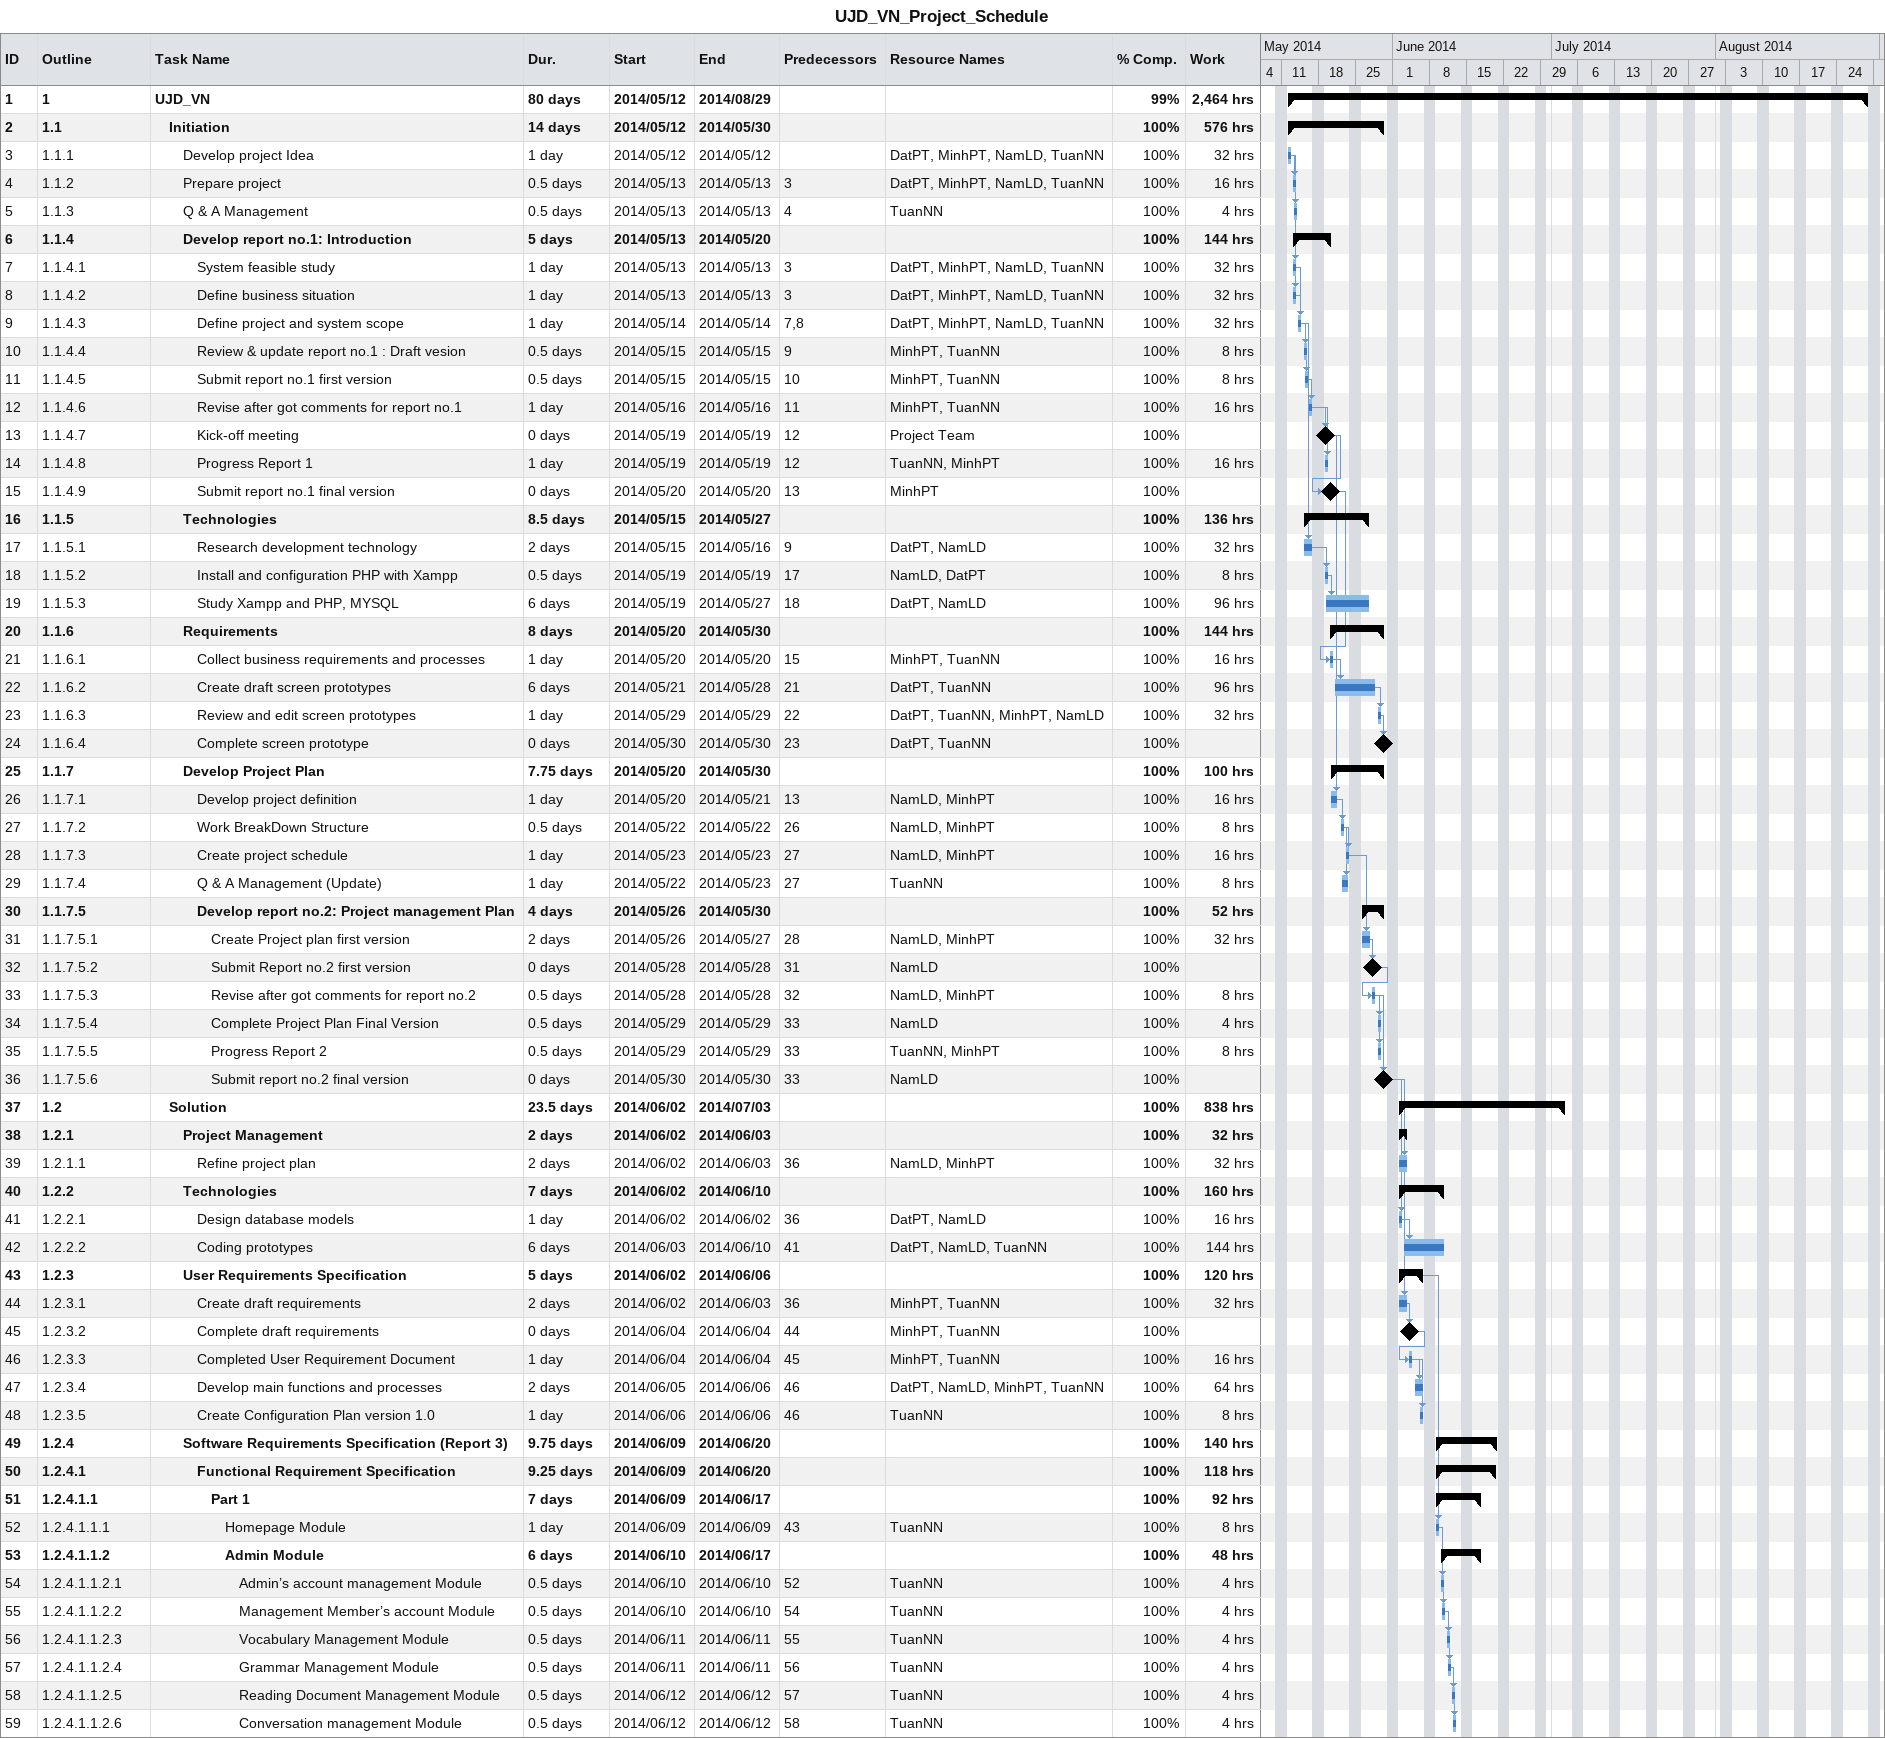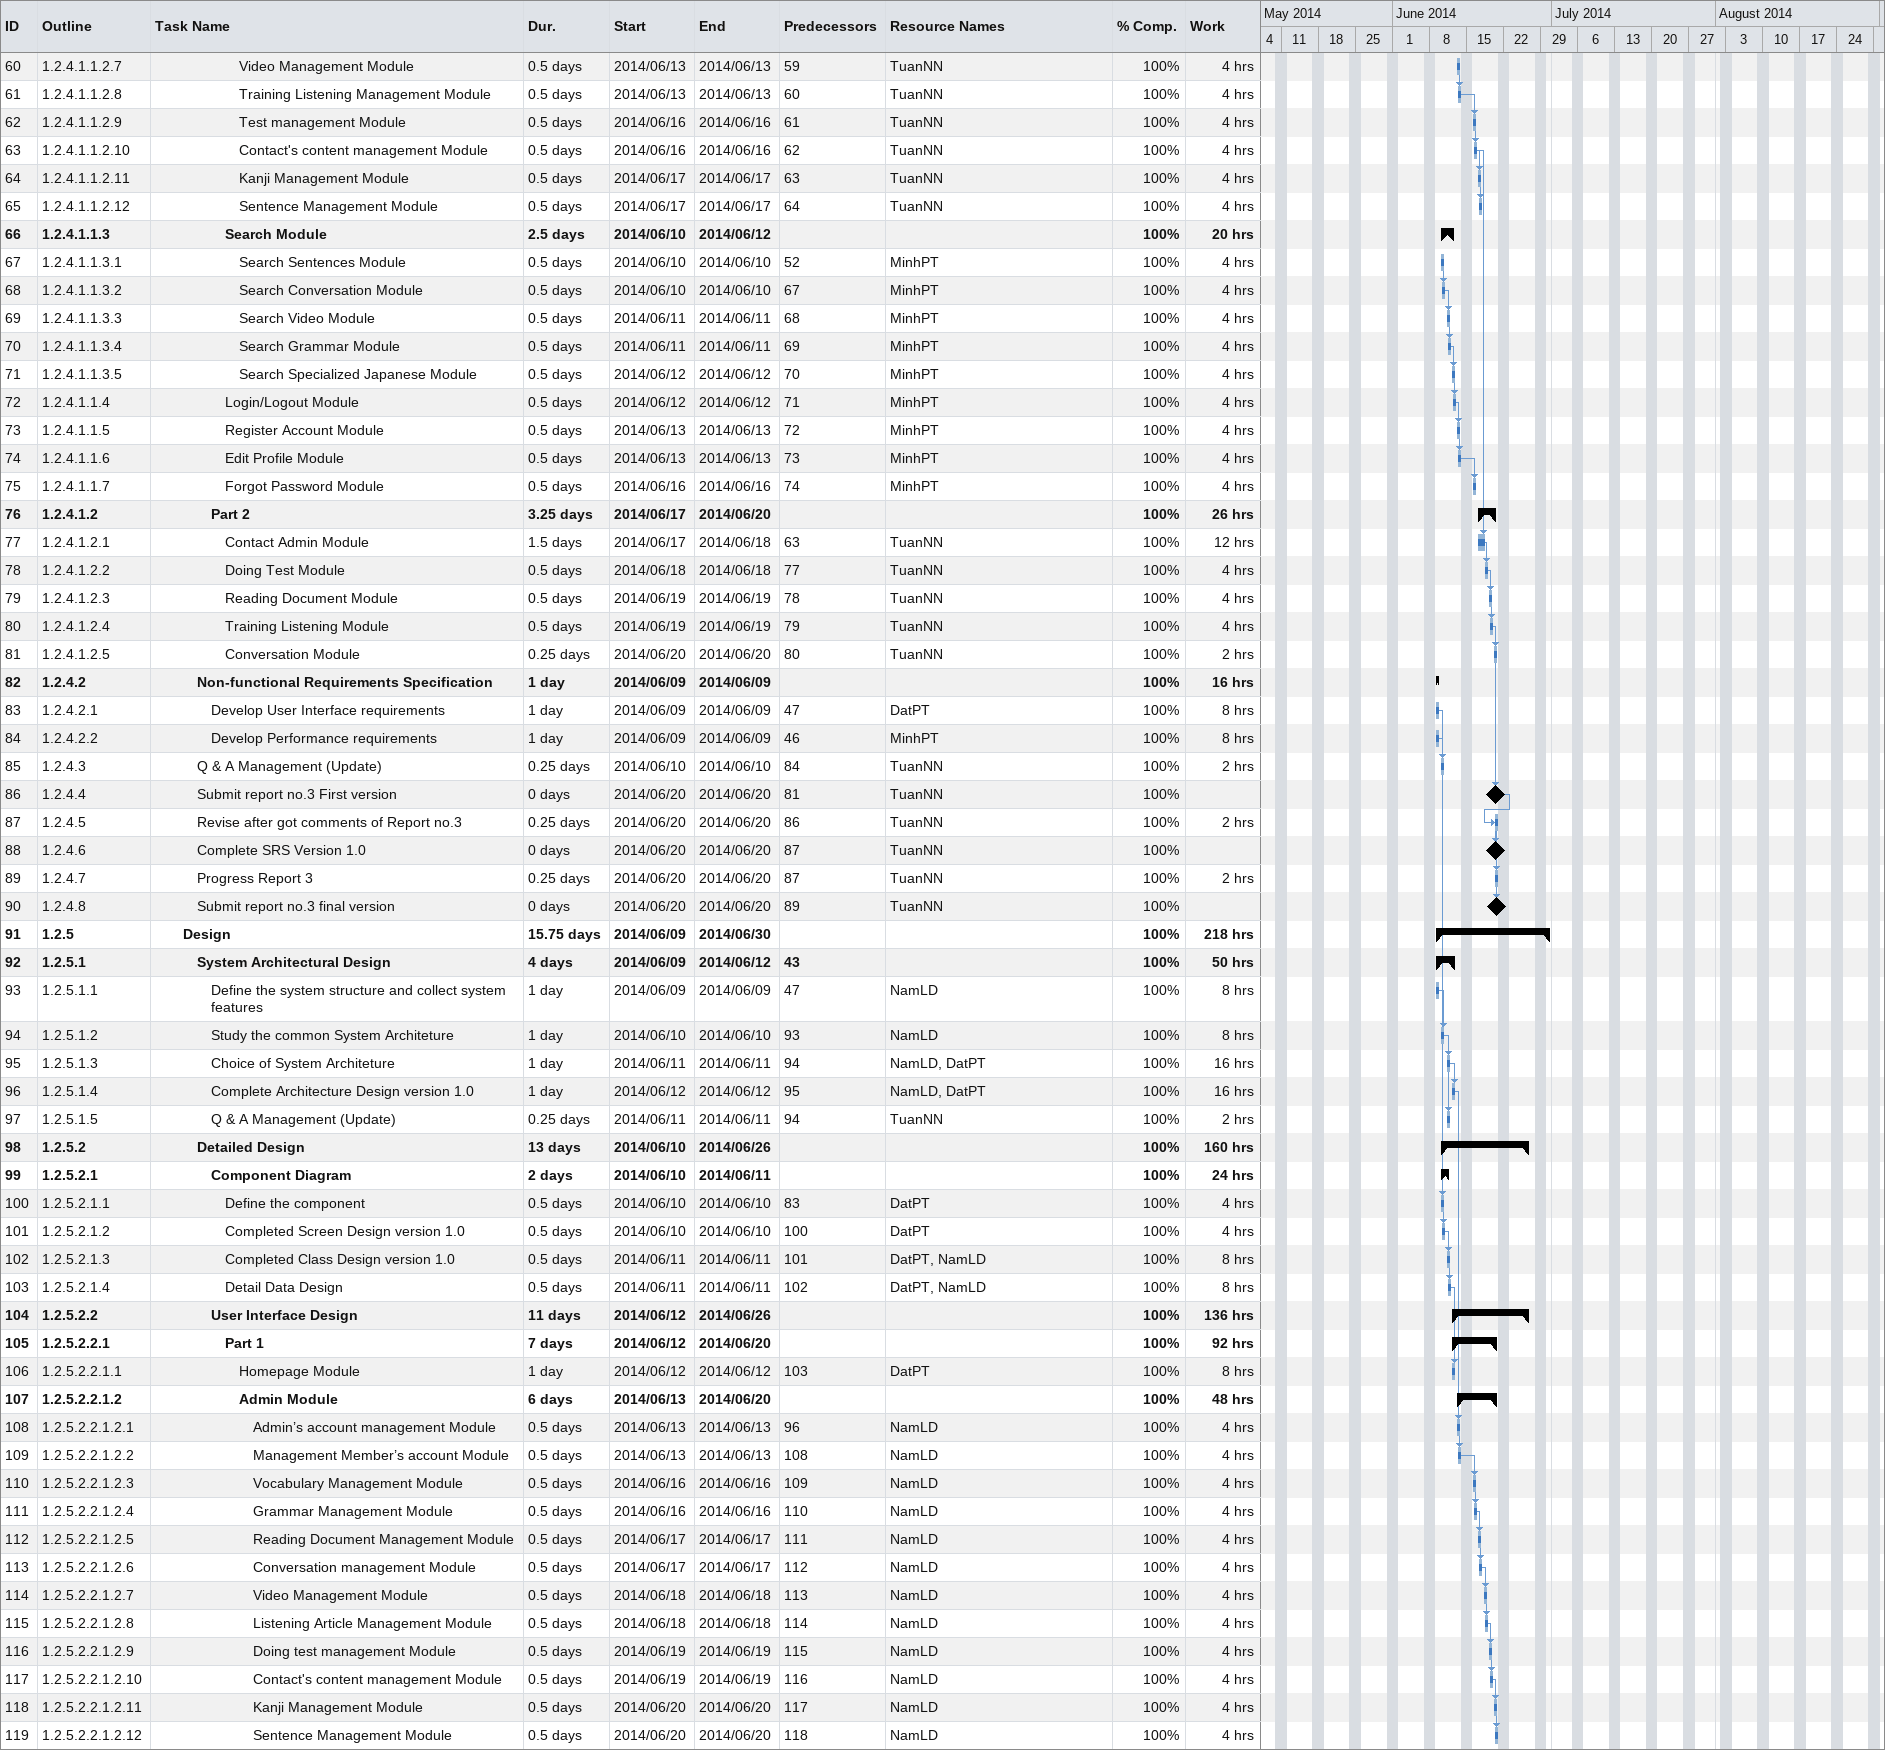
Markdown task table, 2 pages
UJD_VN_Project_Schedule

| ID | WBS | Task | Duration | Start | Finish | Predecessors | Resources | % complete | Work (h) |
|---|---|---|---|---|---|---|---|---|---|
| 1 | 1 | **UJD_VN** | 80d | 2014-05-12 | 2014-08-29 |  |  | 99 | 2464 |
| 2 | 1.1 | **Initiation** | 14d | 2014-05-12 | 2014-05-30 |  |  | 100 | 576 |
| 3 | 1.1.1 | Develop project Idea | 1d | 2014-05-12 | 2014-05-12 |  | DatPT, MinhPT, NamLD, TuanNN | 100 | 32 |
| 4 | 1.1.2 | Prepare project | 0.5d | 2014-05-13 | 2014-05-13 | 3 | DatPT, MinhPT, NamLD, TuanNN | 100 | 16 |
| 5 | 1.1.3 | Q & A Management | 0.5d | 2014-05-13 | 2014-05-13 | 4 | TuanNN | 100 | 4 |
| 6 | 1.1.4 | **Develop report no.1: Introduction** | 5d | 2014-05-13 | 2014-05-20 |  |  | 100 | 144 |
| 7 | 1.1.4.1 | System feasible study | 1d | 2014-05-13 | 2014-05-13 | 3 | DatPT, MinhPT, NamLD, TuanNN | 100 | 32 |
| 8 | 1.1.4.2 | Define business situation | 1d | 2014-05-13 | 2014-05-13 | 3 | DatPT, MinhPT, NamLD, TuanNN | 100 | 32 |
| 9 | 1.1.4.3 | Define project and system scope | 1d | 2014-05-14 | 2014-05-14 | 7, 8 | DatPT, MinhPT, NamLD, TuanNN | 100 | 32 |
| 10 | 1.1.4.4 | Review & update report no.1 : Draft vesion | 0.5d | 2014-05-15 | 2014-05-15 | 9 | MinhPT, TuanNN | 100 | 8 |
| 11 | 1.1.4.5 | Submit report no.1 first version | 0.5d | 2014-05-15 | 2014-05-15 | 10 | MinhPT, TuanNN | 100 | 8 |
| 12 | 1.1.4.6 | Revise after got comments for report no.1 | 1d | 2014-05-16 | 2014-05-16 | 11 | MinhPT, TuanNN | 100 | 16 |
| 13 | 1.1.4.7 | Kick-off meeting | 0d | 2014-05-19 | 2014-05-19 | 12 | Project Team | 100 |  |
| 14 | 1.1.4.8 | Progress Report 1 | 1d | 2014-05-19 | 2014-05-19 | 12 | TuanNN, MinhPT | 100 | 16 |
| 15 | 1.1.4.9 | Submit report no.1 final version | 0d | 2014-05-20 | 2014-05-20 | 13 | MinhPT | 100 |  |
| 16 | 1.1.5 | **Technologies** | 8.5d | 2014-05-15 | 2014-05-27 |  |  | 100 | 136 |
| 17 | 1.1.5.1 | Research development technology | 2d | 2014-05-15 | 2014-05-16 | 9 | DatPT, NamLD | 100 | 32 |
| 18 | 1.1.5.2 | Install and configuration PHP with Xampp | 0.5d | 2014-05-19 | 2014-05-19 | 17 | NamLD, DatPT | 100 | 8 |
| 19 | 1.1.5.3 | Study Xampp and PHP, MYSQL | 6d | 2014-05-19 | 2014-05-27 | 18 | DatPT, NamLD | 100 | 96 |
| 20 | 1.1.6 | **Requirements** | 8d | 2014-05-20 | 2014-05-30 |  |  | 100 | 144 |
| 21 | 1.1.6.1 | Collect business requirements and processes | 1d | 2014-05-20 | 2014-05-20 | 15 | MinhPT, TuanNN | 100 | 16 |
| 22 | 1.1.6.2 | Create draft screen prototypes | 6d | 2014-05-21 | 2014-05-28 | 21 | DatPT, TuanNN | 100 | 96 |
| 23 | 1.1.6.3 | Review and edit screen prototypes | 1d | 2014-05-29 | 2014-05-29 | 22 | DatPT, TuanNN, MinhPT, NamLD | 100 | 32 |
| 24 | 1.1.6.4 | Complete screen prototype | 0d | 2014-05-30 | 2014-05-30 | 23 | DatPT, TuanNN | 100 |  |
| 25 | 1.1.7 | **Develop Project Plan** | 7.75d | 2014-05-20 | 2014-05-30 |  |  | 100 | 100 |
| 26 | 1.1.7.1 | Develop project definition | 1d | 2014-05-20 | 2014-05-21 | 13 | NamLD, MinhPT | 100 | 16 |
| 27 | 1.1.7.2 | Work BreakDown Structure | 0.5d | 2014-05-22 | 2014-05-22 | 26 | NamLD, MinhPT | 100 | 8 |
| 28 | 1.1.7.3 | Create project schedule | 1d | 2014-05-23 | 2014-05-23 | 27 | NamLD, MinhPT | 100 | 16 |
| 29 | 1.1.7.4 | Q & A Management (Update) | 1d | 2014-05-22 | 2014-05-23 | 27 | TuanNN | 100 | 8 |
| 30 | 1.1.7.5 | **Develop report no.2: Project management Plan** | 4d | 2014-05-26 | 2014-05-30 |  |  | 100 | 52 |
| 31 | 1.1.7.5.1 | Create Project plan first version | 2d | 2014-05-26 | 2014-05-27 | 28 | NamLD, MinhPT | 100 | 32 |
| 32 | 1.1.7.5.2 | Submit Report no.2 first version | 0d | 2014-05-28 | 2014-05-28 | 31 | NamLD | 100 |  |
| 33 | 1.1.7.5.3 | Revise after got comments for report no.2 | 0.5d | 2014-05-28 | 2014-05-28 | 32 | NamLD, MinhPT | 100 | 8 |
| 34 | 1.1.7.5.4 | Complete Project Plan Final Version | 0.5d | 2014-05-29 | 2014-05-29 | 33 | NamLD | 100 | 4 |
| 35 | 1.1.7.5.5 | Progress Report 2 | 0.5d | 2014-05-29 | 2014-05-29 | 33 | TuanNN, MinhPT | 100 | 8 |
| 36 | 1.1.7.5.6 | Submit report no.2 final version | 0d | 2014-05-30 | 2014-05-30 | 33 | NamLD | 100 |  |
| 37 | 1.2 | **Solution** | 23.5d | 2014-06-02 | 2014-07-03 |  |  | 100 | 838 |
| 38 | 1.2.1 | **Project Management** | 2d | 2014-06-02 | 2014-06-03 |  |  | 100 | 32 |
| 39 | 1.2.1.1 | Refine project plan | 2d | 2014-06-02 | 2014-06-03 | 36 | NamLD, MinhPT | 100 | 32 |
| 40 | 1.2.2 | **Technologies** | 7d | 2014-06-02 | 2014-06-10 |  |  | 100 | 160 |
| 41 | 1.2.2.1 | Design database models | 1d | 2014-06-02 | 2014-06-02 | 36 | DatPT, NamLD | 100 | 16 |
| 42 | 1.2.2.2 | Coding prototypes | 6d | 2014-06-03 | 2014-06-10 | 41 | DatPT, NamLD, TuanNN | 100 | 144 |
| 43 | 1.2.3 | **User Requirements Specification** | 5d | 2014-06-02 | 2014-06-06 |  |  | 100 | 120 |
| 44 | 1.2.3.1 | Create draft requirements | 2d | 2014-06-02 | 2014-06-03 | 36 | MinhPT, TuanNN | 100 | 32 |
| 45 | 1.2.3.2 | Complete draft requirements | 0d | 2014-06-04 | 2014-06-04 | 44 | MinhPT, TuanNN | 100 |  |
| 46 | 1.2.3.3 | Completed User Requirement Document | 1d | 2014-06-04 | 2014-06-04 | 45 | MinhPT, TuanNN | 100 | 16 |
| 47 | 1.2.3.4 | Develop main functions and processes | 2d | 2014-06-05 | 2014-06-06 | 46 | DatPT, NamLD, MinhPT, TuanNN | 100 | 64 |
| 48 | 1.2.3.5 | Create Configuration Plan version 1.0 | 1d | 2014-06-06 | 2014-06-06 | 46 | TuanNN | 100 | 8 |
| 49 | 1.2.4 | **Software Requirements Specification (Report 3)** | 9.75d | 2014-06-09 | 2014-06-20 |  |  | 100 | 140 |
| 50 | 1.2.4.1 | **Functional Requirement Specification** | 9.25d | 2014-06-09 | 2014-06-20 |  |  | 100 | 118 |
| 51 | 1.2.4.1.1 | **Part 1** | 7d | 2014-06-09 | 2014-06-17 |  |  | 100 | 92 |
| 52 | 1.2.4.1.1.1 | Homepage Module | 1d | 2014-06-09 | 2014-06-09 | 43 | TuanNN | 100 | 8 |
| 53 | 1.2.4.1.1.2 | **Admin Module** | 6d | 2014-06-10 | 2014-06-17 |  |  | 100 | 48 |
| 54 | 1.2.4.1.1.2.1 | Admin’s account management Module | 0.5d | 2014-06-10 | 2014-06-10 | 52 | TuanNN | 100 | 4 |
| 55 | 1.2.4.1.1.2.2 | Management Member’s account Module | 0.5d | 2014-06-10 | 2014-06-10 | 54 | TuanNN | 100 | 4 |
| 56 | 1.2.4.1.1.2.3 | Vocabulary Management Module | 0.5d | 2014-06-11 | 2014-06-11 | 55 | TuanNN | 100 | 4 |
| 57 | 1.2.4.1.1.2.4 | Grammar Management Module | 0.5d | 2014-06-11 | 2014-06-11 | 56 | TuanNN | 100 | 4 |
| 58 | 1.2.4.1.1.2.5 | Reading Document Management Module | 0.5d | 2014-06-12 | 2014-06-12 | 57 | TuanNN | 100 | 4 |
| 59 | 1.2.4.1.1.2.6 | Conversation management Module | 0.5d | 2014-06-12 | 2014-06-12 | 58 | TuanNN | 100 | 4 |
| 60 | 1.2.4.1.1.2.7 | Video Management Module | 0.5d | 2014-06-13 | 2014-06-13 | 59 | TuanNN | 100 | 4 |
| 61 | 1.2.4.1.1.2.8 | Training Listening Management Module | 0.5d | 2014-06-13 | 2014-06-13 | 60 | TuanNN | 100 | 4 |
| 62 | 1.2.4.1.1.2.9 | Test management Module | 0.5d | 2014-06-16 | 2014-06-16 | 61 | TuanNN | 100 | 4 |
| 63 | 1.2.4.1.1.2.10 | Contact's content management Module | 0.5d | 2014-06-16 | 2014-06-16 | 62 | TuanNN | 100 | 4 |
| 64 | 1.2.4.1.1.2.11 | Kanji Management Module | 0.5d | 2014-06-17 | 2014-06-17 | 63 | TuanNN | 100 | 4 |
| 65 | 1.2.4.1.1.2.12 | Sentence Management Module | 0.5d | 2014-06-17 | 2014-06-17 | 64 | TuanNN | 100 | 4 |
| 66 | 1.2.4.1.1.3 | **Search Module** | 2.5d | 2014-06-10 | 2014-06-12 |  |  | 100 | 20 |
| 67 | 1.2.4.1.1.3.1 | Search Sentences Module | 0.5d | 2014-06-10 | 2014-06-10 | 52 | MinhPT | 100 | 4 |
| 68 | 1.2.4.1.1.3.2 | Search Conversation Module | 0.5d | 2014-06-10 | 2014-06-10 | 67 | MinhPT | 100 | 4 |
| 69 | 1.2.4.1.1.3.3 | Search Video Module | 0.5d | 2014-06-11 | 2014-06-11 | 68 | MinhPT | 100 | 4 |
| 70 | 1.2.4.1.1.3.4 | Search Grammar Module | 0.5d | 2014-06-11 | 2014-06-11 | 69 | MinhPT | 100 | 4 |
| 71 | 1.2.4.1.1.3.5 | Search Specialized Japanese Module | 0.5d | 2014-06-12 | 2014-06-12 | 70 | MinhPT | 100 | 4 |
| 72 | 1.2.4.1.1.4 | Login/Logout Module | 0.5d | 2014-06-12 | 2014-06-12 | 71 | MinhPT | 100 | 4 |
| 73 | 1.2.4.1.1.5 | Register Account Module | 0.5d | 2014-06-13 | 2014-06-13 | 72 | MinhPT | 100 | 4 |
| 74 | 1.2.4.1.1.6 | Edit Profile Module | 0.5d | 2014-06-13 | 2014-06-13 | 73 | MinhPT | 100 | 4 |
| 75 | 1.2.4.1.1.7 | Forgot Password Module | 0.5d | 2014-06-16 | 2014-06-16 | 74 | MinhPT | 100 | 4 |
| 76 | 1.2.4.1.2 | **Part 2** | 3.25d | 2014-06-17 | 2014-06-20 |  |  | 100 | 26 |
| 77 | 1.2.4.1.2.1 | Contact Admin Module | 1.5d | 2014-06-17 | 2014-06-18 | 63 | TuanNN | 100 | 12 |
| 78 | 1.2.4.1.2.2 | Doing Test Module | 0.5d | 2014-06-18 | 2014-06-18 | 77 | TuanNN | 100 | 4 |
| 79 | 1.2.4.1.2.3 | Reading Document Module | 0.5d | 2014-06-19 | 2014-06-19 | 78 | TuanNN | 100 | 4 |
| 80 | 1.2.4.1.2.4 | Training Listening Module | 0.5d | 2014-06-19 | 2014-06-19 | 79 | TuanNN | 100 | 4 |
| 81 | 1.2.4.1.2.5 | Conversation Module | 0.25d | 2014-06-20 | 2014-06-20 | 80 | TuanNN | 100 | 2 |
| 82 | 1.2.4.2 | **Non-functional Requirements Specification** | 1d | 2014-06-09 | 2014-06-09 |  |  | 100 | 16 |
| 83 | 1.2.4.2.1 | Develop User Interface requirements | 1d | 2014-06-09 | 2014-06-09 | 47 | DatPT | 100 | 8 |
| 84 | 1.2.4.2.2 | Develop Performance requirements | 1d | 2014-06-09 | 2014-06-09 | 46 | MinhPT | 100 | 8 |
| 85 | 1.2.4.3 | Q & A Management (Update) | 0.25d | 2014-06-10 | 2014-06-10 | 84 | TuanNN | 100 | 2 |
| 86 | 1.2.4.4 | Submit report no.3 First version | 0d | 2014-06-20 | 2014-06-20 | 81 | TuanNN | 100 |  |
| 87 | 1.2.4.5 | Revise after got comments of Report no.3 | 0.25d | 2014-06-20 | 2014-06-20 | 86 | TuanNN | 100 | 2 |
| 88 | 1.2.4.6 | Complete SRS Version 1.0 | 0d | 2014-06-20 | 2014-06-20 | 87 | TuanNN | 100 |  |
| 89 | 1.2.4.7 | Progress Report 3 | 0.25d | 2014-06-20 | 2014-06-20 | 87 | TuanNN | 100 | 2 |
| 90 | 1.2.4.8 | Submit report no.3 final version | 0d | 2014-06-20 | 2014-06-20 | 89 | TuanNN | 100 |  |
| 91 | 1.2.5 | **Design** | 15.75d | 2014-06-09 | 2014-06-30 |  |  | 100 | 218 |
| 92 | 1.2.5.1 | **System Architectural Design** | 4d | 2014-06-09 | 2014-06-12 | 43 |  | 100 | 50 |
| 93 | 1.2.5.1.1 | Define the system structure and collect system features | 1d | 2014-06-09 | 2014-06-09 | 47 | NamLD | 100 | 8 |
| 94 | 1.2.5.1.2 | Study the common System Architeture | 1d | 2014-06-10 | 2014-06-10 | 93 | NamLD | 100 | 8 |
| 95 | 1.2.5.1.3 | Choice of System Architeture | 1d | 2014-06-11 | 2014-06-11 | 94 | NamLD, DatPT | 100 | 16 |
| 96 | 1.2.5.1.4 | Complete Architecture Design version 1.0 | 1d | 2014-06-12 | 2014-06-12 | 95 | NamLD, DatPT | 100 | 16 |
| 97 | 1.2.5.1.5 | Q & A Management (Update) | 0.25d | 2014-06-11 | 2014-06-11 | 94 | TuanNN | 100 | 2 |
| 98 | 1.2.5.2 | **Detailed Design** | 13d | 2014-06-10 | 2014-06-26 |  |  | 100 | 160 |
| 99 | 1.2.5.2.1 | **Component Diagram** | 2d | 2014-06-10 | 2014-06-11 |  |  | 100 | 24 |
| 100 | 1.2.5.2.1.1 | Define the component | 0.5d | 2014-06-10 | 2014-06-10 | 83 | DatPT | 100 | 4 |
| 101 | 1.2.5.2.1.2 | Completed Screen Design version 1.0 | 0.5d | 2014-06-10 | 2014-06-10 | 100 | DatPT | 100 | 4 |
| 102 | 1.2.5.2.1.3 | Completed Class Design version 1.0 | 0.5d | 2014-06-11 | 2014-06-11 | 101 | DatPT, NamLD | 100 | 8 |
| 103 | 1.2.5.2.1.4 | Detail Data Design | 0.5d | 2014-06-11 | 2014-06-11 | 102 | DatPT, NamLD | 100 | 8 |
| 104 | 1.2.5.2.2 | **User Interface Design** | 11d | 2014-06-12 | 2014-06-26 |  |  | 100 | 136 |
| 105 | 1.2.5.2.2.1 | **Part 1** | 7d | 2014-06-12 | 2014-06-20 |  |  | 100 | 92 |
| 106 | 1.2.5.2.2.1.1 | Homepage Module | 1d | 2014-06-12 | 2014-06-12 | 103 | DatPT | 100 | 8 |
| 107 | 1.2.5.2.2.1.2 | **Admin Module** | 6d | 2014-06-13 | 2014-06-20 |  |  | 100 | 48 |
| 108 | 1.2.5.2.2.1.2.1 | Admin’s account management Module | 0.5d | 2014-06-13 | 2014-06-13 | 96 | NamLD | 100 | 4 |
| 109 | 1.2.5.2.2.1.2.2 | Management Member’s account Module | 0.5d | 2014-06-13 | 2014-06-13 | 108 | NamLD | 100 | 4 |
| 110 | 1.2.5.2.2.1.2.3 | Vocabulary Management Module | 0.5d | 2014-06-16 | 2014-06-16 | 109 | NamLD | 100 | 4 |
| 111 | 1.2.5.2.2.1.2.4 | Grammar Management Module | 0.5d | 2014-06-16 | 2014-06-16 | 110 | NamLD | 100 | 4 |
| 112 | 1.2.5.2.2.1.2.5 | Reading Document Management Module | 0.5d | 2014-06-17 | 2014-06-17 | 111 | NamLD | 100 | 4 |
| 113 | 1.2.5.2.2.1.2.6 | Conversation management Module | 0.5d | 2014-06-17 | 2014-06-17 | 112 | NamLD | 100 | 4 |
| 114 | 1.2.5.2.2.1.2.7 | Video Management Module | 0.5d | 2014-06-18 | 2014-06-18 | 113 | NamLD | 100 | 4 |
| 115 | 1.2.5.2.2.1.2.8 | Listening Article Management Module | 0.5d | 2014-06-18 | 2014-06-18 | 114 | NamLD | 100 | 4 |
| 116 | 1.2.5.2.2.1.2.9 | Doing test management Module | 0.5d | 2014-06-19 | 2014-06-19 | 115 | NamLD | 100 | 4 |
| 117 | 1.2.5.2.2.1.2.10 | Contact's content management Module | 0.5d | 2014-06-19 | 2014-06-19 | 116 | NamLD | 100 | 4 |
| 118 | 1.2.5.2.2.1.2.11 | Kanji Management Module | 0.5d | 2014-06-20 | 2014-06-20 | 117 | NamLD | 100 | 4 |
| 119 | 1.2.5.2.2.1.2.12 | Sentence Management Module | 0.5d | 2014-06-20 | 2014-06-20 | 118 | NamLD | 100 | 4 |
